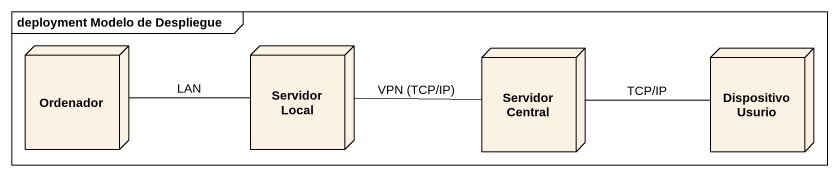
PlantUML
@startuml
mainframe deployment Modelo de Despliegue
node Ordenador
node "Servidor Local" as Servidor_Local
node "Servidor Central" as Servidor_Central
node "Dispositivo Usurio" as Dispositivo_Usurio
Ordenador -right- Servidor_Local : LAN
Servidor_Local -right- Servidor_Central : VPN (TCP/IP)
Dispositivo_Usurio -left- Servidor_Central : TCP/IP
@enduml
